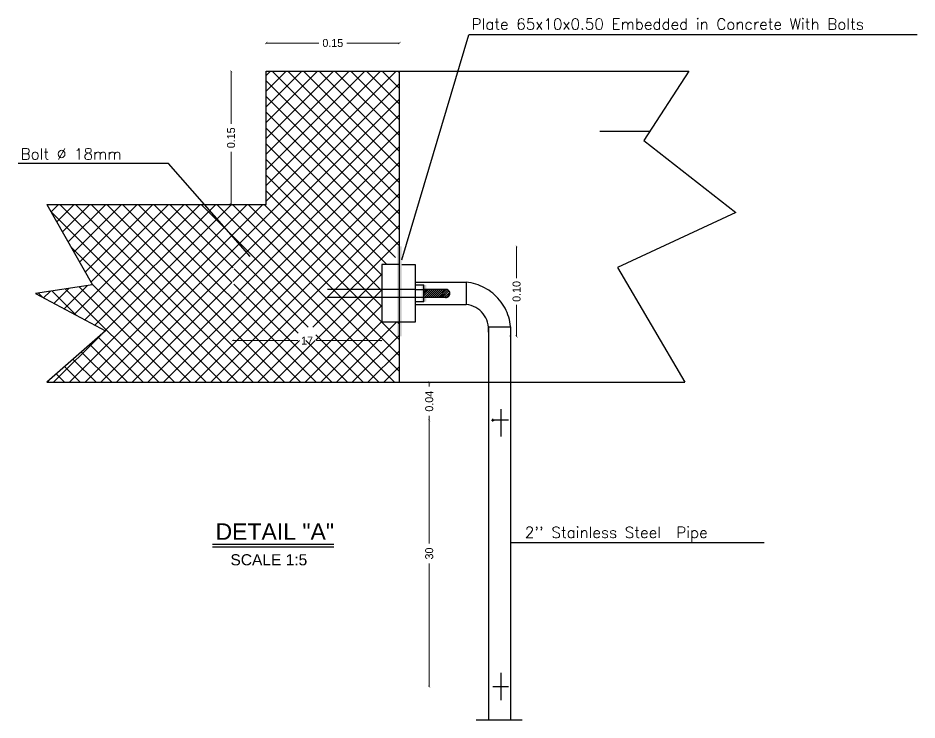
# Model space of a CAD drawing. Extents: x 151242 to 151523, y 158752 to 159354.
# Drawn here: x 151376.52 to 151396.74, y 158897.98 to 158913.77 of the extents above; entities that cross this region are included whole.
import ezdxf
from ezdxf.enums import TextEntityAlignment as Align

# ---------------------------------------------------------------- set-up
doc = ezdxf.new("R2010")
doc.units = 0
doc.header["$LTSCALE"] = 3
doc.header["$MEASUREMENT"] = 0
doc.header["$PDMODE"] = 2
doc.header["$PDSIZE"] = 0.03
doc.linetypes.add('HIDDEN', pattern=[9.525, 6.35, -3.175])
doc.layers.get('0').update_dxf_attribs({"linetype": 'CONTINUOUS'})
doc.layers.get('DEFPOINTS').update_dxf_attribs({"linetype": 'CONTINUOUS'})
doc.layers.add('1622', color=7, linetype='HIDDEN')
doc.styles.add('FUTURA', font='SAS_____.PFB')
doc.styles.add('ROMANS', font='romans.shx')
doc.dimstyles.new('1.5', dxfattribs={"dimtxt": 0.18, "dimasz": 0.05, "dimexe": 0.18, "dimexo": 0.0625, "dimgap": 0.09, "dimtad": 0, "dimlfac": 0.05, "dimzin": 0, "dimdsep": 46, "dimtxsty": 'Standard', "dimblk": 'ARCHTICK', "dimcen": 0.09, "dimse1": 1, "dimse2": 1, "dimclrd": 8, "dimclrt": 4, "dimadec": 0, "dimazin": 0, "dimtfac": 1, "dimtofl": 0, "dimtmove": 0, "dimatfit": 3, "dimfxl": 0.18, "dimtolj": 1, "dimtzin": 0, "dimlwd": 9, "dimarcsym": 0})

# ---------------------------------------------------------------- blocks, each defined once
blk = doc.blocks.new('_ARCHTICK')
at = {"color": 0, "linetype": 'ByBlock', "const_width": 0.15}
blk.add_lwpolyline([(-0.5, -0.5), (0.5, 0.5)], dxfattribs=at)
blk = doc.blocks.new('*D423')
at = {"layer": '1622', "color": 8, "lineweight": 9, "transparency": 16777216}
for p, q in [((151381.344, 158906.514), (151382.813, 158906.514)), ((151384.702, 158906.514), (151383.233, 158906.514))]:
    blk.add_line(p, q, dxfattribs=at)
at = {"layer": 'DEFPOINTS', "color": 0, "transparency": 16777216}
for p in [(151381.344, 158907.922), (151384.702, 158906.927), (151381.344, 158906.514)]:
    blk.add_point(p, dxfattribs=at)
at = {"layer": '1622', "color": 8, "lineweight": 9, "transparency": 16777216, "xscale": 0.05, "yscale": 0.05, "zscale": 0.05, "rotation": 180}
blk.add_blockref('_ARCHTICK', (151381.344, 158906.514), dxfattribs=at)
at = {"layer": '1622', "color": 8, "lineweight": 9, "transparency": 16777216, "xscale": 0.05, "yscale": 0.05, "zscale": 0.05}
blk.add_blockref('_ARCHTICK', (151384.702, 158906.514), dxfattribs=at)
at = {"layer": '1622', "color": 4, "transparency": 16777216, "insert": (151383.023, 158906.514), "char_height": 0.18, "attachment_point": 5}
blk.add_mtext('\\A1;17', dxfattribs=at)
blk = doc.blocks.new('*D424')
at = {"layer": '1622', "color": 8, "lineweight": 9, "transparency": 16777216}
for p, q in [((151385.771, 158904.724), (151385.771, 158901.949)), ((151385.771, 158898.724), (151385.771, 158901.499))]:
    blk.add_line(p, q, dxfattribs=at)
at = {"layer": 'DEFPOINTS', "color": 0, "transparency": 16777216}
for p in [(151387.199, 158904.724), (151385.771, 158898.724), (151387.199, 158898.724)]:
    blk.add_point(p, dxfattribs=at)
at = {"layer": '1622', "color": 8, "lineweight": 9, "transparency": 16777216, "xscale": 0.05, "yscale": 0.05, "zscale": 0.05}
for p, rotation in [((151385.771, 158904.724), 90), ((151385.771, 158898.724), 270)]:
    blk.add_blockref('_ARCHTICK', p, dxfattribs=dict(at, rotation=rotation))
at = {"layer": '1622', "color": 4, "transparency": 16777216, "insert": (151385.771, 158901.724), "char_height": 0.18, "attachment_point": 5, "rotation": 90}
blk.add_mtext('\\A1;30', dxfattribs=at)
blk = doc.blocks.new('*D382')
at = {"layer": '1622', "color": 8, "lineweight": 9, "transparency": 16777216}
for p, q in [((151382.102, 158913.209), (151383.287, 158913.209)), ((151385.102, 158913.209), (151383.917, 158913.209))]:
    blk.add_line(p, q, dxfattribs=at)
at = {"layer": 'DEFPOINTS', "color": 0, "transparency": 16777216}
for p in [(151382.102, 158913.209), (151382.102, 158912.577), (151385.102, 158912.577)]:
    blk.add_point(p, dxfattribs=at)
at = {"layer": '1622', "color": 8, "lineweight": 9, "transparency": 16777216, "xscale": 0.05, "yscale": 0.05, "zscale": 0.05, "rotation": 180}
blk.add_blockref('_ARCHTICK', (151382.102, 158913.209), dxfattribs=at)
at = {"layer": '1622', "color": 8, "lineweight": 9, "transparency": 16777216, "xscale": 0.05, "yscale": 0.05, "zscale": 0.05}
blk.add_blockref('_ARCHTICK', (151385.102, 158913.209), dxfattribs=at)
at = {"layer": '1622', "color": 4, "transparency": 16777216, "insert": (151383.602, 158913.209), "char_height": 0.18, "attachment_point": 5}
blk.add_mtext('\\A1;0.15', dxfattribs=at)
blk = doc.blocks.new('*D383')
at = {"layer": '1622', "color": 8, "lineweight": 9, "transparency": 16777216}
for p, q in [((151387.736, 158908.635), (151387.736, 158907.921)), ((151387.736, 158906.607), (151387.736, 158907.321))]:
    blk.add_line(p, q, dxfattribs=at)
at = {"layer": 'DEFPOINTS', "color": 0, "transparency": 16777216}
for p in [(151385.152, 158908.635), (151385.152, 158906.607), (151387.736, 158906.607)]:
    blk.add_point(p, dxfattribs=at)
at = {"layer": '1622', "color": 8, "lineweight": 9, "transparency": 16777216, "xscale": 0.05, "yscale": 0.05, "zscale": 0.05}
for p, rotation in [((151387.736, 158908.635), 90), ((151387.736, 158906.607), 270)]:
    blk.add_blockref('_ARCHTICK', p, dxfattribs=dict(at, rotation=rotation))
at = {"layer": '1622', "color": 4, "transparency": 16777216, "insert": (151387.736, 158907.621), "char_height": 0.18, "attachment_point": 5, "rotation": 90}
blk.add_mtext('\\A1;0.10', dxfattribs=at)
blk = doc.blocks.new('*D384')
at = {"layer": '1622', "color": 8, "lineweight": 9, "transparency": 16777216}
for p, q in [((151381.312, 158912.577), (151381.312, 158911.392)), ((151381.312, 158909.577), (151381.312, 158910.762))]:
    blk.add_line(p, q, dxfattribs=at)
at = {"layer": 'DEFPOINTS', "color": 0, "transparency": 16777216}
for p in [(151382.102, 158912.577), (151381.312, 158909.577), (151382.102, 158909.577)]:
    blk.add_point(p, dxfattribs=at)
at = {"layer": '1622', "color": 8, "lineweight": 9, "transparency": 16777216, "xscale": 0.05, "yscale": 0.05, "zscale": 0.05}
for p, rotation in [((151381.312, 158912.577), 90), ((151381.312, 158909.577), 270)]:
    blk.add_blockref('_ARCHTICK', p, dxfattribs=dict(at, rotation=rotation))
at = {"layer": '1622', "color": 4, "transparency": 16777216, "insert": (151381.312, 158911.077), "char_height": 0.18, "attachment_point": 5, "rotation": 90}
blk.add_mtext('\\A1;0.15', dxfattribs=at)
blk = doc.blocks.new('*D421')
at = {"layer": '1622', "color": 8, "lineweight": 9, "transparency": 16777216}
for p, q in [((151385.771, 158905.577), (151385.771, 158905.481)), ((151385.771, 158904.724), (151385.771, 158904.821))]:
    blk.add_line(p, q, dxfattribs=at)
at = {"layer": 'DEFPOINTS', "color": 0, "transparency": 16777216}
for p in [(151385.771, 158905.577), (151387.378, 158905.577), (151387.378, 158904.724)]:
    blk.add_point(p, dxfattribs=at)
at = {"layer": '1622', "color": 8, "lineweight": 9, "transparency": 16777216, "xscale": 0.05, "yscale": 0.05, "zscale": 0.05}
for p, rotation in [((151385.771, 158905.577), 90), ((151385.771, 158904.724), 270)]:
    blk.add_blockref('_ARCHTICK', p, dxfattribs=dict(at, rotation=rotation))
at = {"layer": '1622', "color": 4, "transparency": 16777216, "insert": (151385.771, 158905.151), "char_height": 0.18, "attachment_point": 5, "rotation": 90}
blk.add_mtext('\\A1;0.04', dxfattribs=at)

msp = doc.modelspace()

# ---------------------------------------------------------------- hatches: boundary and pattern name
at = {"layer": '1622'}
h = msp.add_hatch(dxfattribs=at)
h.set_pattern_fill('ANSI37', color=253, scale=2, style=0)
h.set_pattern_definition([(45, (-360.42268, -61.27313), (-0.1767766953, 0.1767766953), []), (135, (-360.42268, -61.27313), (-0.1767766953, -0.1767766953), [])])
edge = h.paths.add_edge_path()
edge.add_line((151385.102, 158905.577), (151385.102, 158906.927))
edge.add_line((151385.102, 158906.927), (151384.702, 158906.927))
edge.add_line((151384.702, 158906.927), (151384.702, 158907.487))
edge.add_line((151384.702, 158907.487), (151381.813, 158907.487))
edge.add_arc((151381.806, 158907.95), 0.463, 97.7859, 270.8985, ccw=False)
edge.add_line((151381.743, 158908.409), (151380.718, 158909.577))
edge.add_line((151380.718, 158909.577), (151377.172, 158909.577))
edge.add_line((151377.172, 158909.577), (151378.195, 158907.768))
edge.add_line((151378.195, 158907.768), (151376.912, 158907.571))
edge.add_line((151376.912, 158907.571), (151378.491, 158906.734))
edge.add_line((151378.491, 158906.734), (151377.172, 158905.577))
edge.add_line((151377.172, 158905.577), (151385.102, 158905.577))
edge = h.paths.add_edge_path()
edge.add_line((151382.47, 158908.409), (151381.743, 158908.409))
edge.add_arc((151381.778, 158907.949), 0.462, 94.3418, 272.5456)
edge.add_line((151381.799, 158907.487), (151384.702, 158907.487))
edge.add_line((151384.702, 158907.487), (151384.702, 158908.227))
edge.add_line((151384.702, 158908.227), (151384.902, 158908.227))
edge.add_line((151384.902, 158908.227), (151385.102, 158908.503))
edge.add_line((151385.102, 158908.503), (151385.102, 158912.577))
edge.add_line((151385.102, 158912.577), (151382.102, 158912.577))
edge.add_line((151382.102, 158912.577), (151382.102, 158909.577))
edge.add_line((151382.102, 158909.577), (151380.718, 158909.577))
edge.add_line((151380.718, 158909.577), (151381.743, 158908.409))
edge.add_line((151381.743, 158908.409), (151382.47, 158908.409))
h.paths.add_polyline_path([(151382.825, 158906.814), (151383.22, 158906.814), (151383.22, 158906.514), (151382.825, 158906.514)], flags=16)
h = msp.add_hatch(dxfattribs=at)
h.set_pattern_fill('ANSI31', color=256, style=0)
h.set_pattern_definition([(45, (150920.6926, 158648.705), (-2.245064, 2.245064), [])])
h.paths.add_polyline_path([(151385.652, 158907.667), (151385.652, 158907.487), (151386.153, 158907.487, 0.922524), (151386.153, 158907.667)])
h = msp.add_hatch(dxfattribs=at)
h.set_pattern_fill('ANSI31', color=256, scale=0.1, style=0)
h.set_pattern_definition([(45, (150920.69257, 158648.70513), (-0.2245064, 0.2245064), [])])
h.paths.add_polyline_path([(151385.652, 158907.667), (151385.652, 158907.487), (151386.153, 158907.487, 0.922524), (151386.153, 158907.667)])
h = msp.add_hatch(dxfattribs=at)
h.set_pattern_fill('ANSI31', color=256, scale=0.05, style=0)
h.set_pattern_definition([(45, (150920.69257, 158648.70513), (-0.1122532, 0.1122532), [])])
h.paths.add_polyline_path([(151386.153, 158907.487, 0.922524), (151386.153, 158907.667), (151385.652, 158907.667), (151385.652, 158907.487)])
h = msp.add_hatch(dxfattribs=at)
h.set_pattern_fill('ANSI31', color=256, scale=0.01, style=0)
h.set_pattern_definition([(45, (150920.69257, 158648.705128), (-0.0224506403, 0.0224506403), [])])
h.paths.add_polyline_path([(151386.153, 158907.487, 0.922524), (151386.153, 158907.667), (151385.652, 158907.667), (151385.652, 158907.487)])

# ---------------------------------------------------------------- linework, layer by layer
at = {"layer": '1622', "color": 8}
for p, q in [((151385.152, 158908.332), (151386.658, 158913.392)), ((151396.744, 158913.392), (151386.658, 158913.392)), ((151385.102, 158912.577), (151391.612, 158912.577)), ((151391.612, 158912.577), (151390.597, 158911.018)), ((151389.605, 158911.225), (151390.732, 158911.225)), ((151390.597, 158911.018), (151392.669, 158909.393)), ((151379.906, 158910.501), (151376.52, 158910.501)), ((151381.743, 158908.409), (151379.906, 158910.501)), ((151392.669, 158909.393), (151390.005, 158908.162)), ((151390.005, 158908.162), (151391.519, 158905.577)), ((151385.102, 158905.577), (151391.519, 158905.577)), ((151387.602, 158901.976), (151393.303, 158901.976))]:
    msp.add_line(p, q, dxfattribs=at)
at = {"layer": '1622', "color": 7}
for p, q in [((151382.102, 158912.577), (151385.102, 158912.577)), ((151382.102, 158909.577), (151382.102, 158912.577)), ((151385.102, 158905.577), (151385.102, 158912.577)), ((151377.172, 158909.577), (151378.195, 158907.768)), ((151377.172, 158909.577), (151382.102, 158909.577)), ((151378.195, 158907.768), (151376.912, 158907.571)), ((151376.912, 158907.571), (151378.491, 158906.734)), ((151378.491, 158906.734), (151377.172, 158905.577)), ((151377.172, 158905.577), (151385.102, 158905.577))]:
    msp.add_line(p, q, dxfattribs=at)
at = {"layer": '1622'}
for p, q in [((151385.102, 158908.227), (151384.702, 158908.227)), ((151384.702, 158908.227), (151384.702, 158906.927)), ((151385.152, 158908.227), (151385.452, 158908.227)), ((151385.452, 158908.227), (151385.452, 158906.927)), ((151385.452, 158907.767), (151385.652, 158907.767)), ((151385.652, 158907.387), (151385.652, 158907.767)), ((151385.452, 158907.667), (151383.481, 158907.667)), ((151385.452, 158907.667), (151385.552, 158907.667)), ((151385.452, 158907.667), (151385.652, 158907.667)), ((151386.153, 158907.667), (151385.652, 158907.667)), ((151385.452, 158907.487), (151383.481, 158907.487)), ((151385.652, 158907.487), (151385.452, 158907.487)), ((151385.652, 158907.387), (151385.452, 158907.387)), ((151386.153, 158907.487), (151385.652, 158907.487)), ((151385.452, 158906.927), (151384.702, 158906.927)), ((151387.378, 158904.97), (151387.378, 158904.355)), ((151387.557, 158904.724), (151387.199, 158904.724)), ((151380.893, 158901.938), (151383.621, 158901.938)), ((151380.893, 158901.872), (151383.621, 158901.872)), ((151387.378, 158899.042), (151387.378, 158898.428)), ((151387.557, 158898.724), (151387.199, 158898.724)), ((151387.864, 158897.979), (151386.826, 158897.979))]:
    msp.add_line(p, q, dxfattribs=at)
at = {"layer": '1622', "color": 1}
for p, q in [((151385.452, 158907.827), (151386.602, 158907.827)), ((151386.602, 158907.827), (151386.602, 158907.327)), ((151385.452, 158907.327), (151386.602, 158907.327)), ((151387.102, 158906.827), (151387.102, 158897.979)), ((151387.102, 158906.827), (151387.602, 158906.827)), ((151387.602, 158906.827), (151387.602, 158897.979))]:
    msp.add_line(p, q, dxfattribs=at)
for centre, radius, start, end in [((151386.493, 158906.719), 1.114, 354.412, 84.412), ((151386.54, 158906.765), 0.566, 353.6902, 83.6902)]:
    msp.add_arc(centre, radius, start, end, dxfattribs=at)
at = {"layer": '1622'}
msp.add_arc((151386.145, 158907.577), 0.0903, 265.3846, 85.3846, dxfattribs=at)
at = {"layer": '1622', "color": 0, "linetype": 'ByBlock'}
msp.add_point((151387.199, 158904.724), dxfattribs=at)
at = {"layer": '1622'}
for points in [[(151385.152, 158908.635), (151385.052, 158908.635), (151385.152, 158906.607), (151385.052, 158906.607)], [(151385.702, 158907.767), (151385.602, 158907.767), (151385.702, 158907.387), (151385.602, 158907.387)]]:
    msp.add_trace(points, dxfattribs=at)

# ---------------------------------------------------------------- texts
at = {"layer": '1622', "color": 6, "linetype": 'Continuous', "style": 'ROMANS'}
for s, p in [('Plate 65x10x0.50 Embedded in Concrete With Bolts', (151386.721, 158913.51)), ('Bolt %%C 18mm', (151376.58, 158910.588)), ("2'' Stainless Steel  Pipe", (151387.92, 158902.074))]:
    msp.add_text(s, height=0.25, dxfattribs=at).set_placement(p)
at = {"layer": '1622', "color": 4, "style": 'FUTURA'}
msp.add_text('DETAIL "A" ', height=0.37014, dxfattribs=at).set_placement((151382.368, 158902.033), align=Align.CENTER)
at = {"layer": '1622', "style": 'FUTURA'}
msp.add_text('SCALE 1:5', height=0.25, dxfattribs=at).set_placement((151381.299, 158901.459))

# ---------------------------------------------------------------- dimensions: what is measured, and where the dimension line sits
at = {"layer": '1622'}
dim = msp.add_linear_dim(base=(151382.102, 158913.209), p1=(151385.102, 158912.577), p2=(151382.102, 158912.577), dimstyle='1.5', dxfattribs=at)
dim.commit()
dim.dimension.update_dxf_attribs({"geometry": '*D382', "text_midpoint": (151383.602, 158913.209)})
for base, p1, p2, picture, middle in [((151381.312, 158909.577), (151382.102, 158912.577), (151382.102, 158909.577), '*D384', (151381.312, 158911.077)), ((151387.736, 158906.607), (151385.152, 158908.635), (151385.152, 158906.607), '*D383', (151387.736, 158907.621)), ((151385.771, 158905.577), (151387.378, 158904.724), (151387.378, 158905.577), '*D421', (151385.771, 158905.151))]:
    dim = msp.add_linear_dim(base=base, p1=p1, p2=p2, angle=90, dimstyle='1.5', dxfattribs=at)
    dim.commit()
    dim.dimension.update_dxf_attribs({"geometry": picture, "text_midpoint": middle})
dim = msp.add_linear_dim(base=(151381.344, 158906.514), p1=(151384.702, 158906.927), p2=(151381.344, 158907.922), text='17', dimstyle='1.5', dxfattribs=at)
dim.commit()
dim.dimension.update_dxf_attribs({"geometry": '*D423', "text_midpoint": (151383.023, 158906.514)})
dim = msp.add_linear_dim(base=(151385.771, 158898.724), p1=(151387.199, 158904.724), p2=(151387.199, 158898.724), angle=90, text='30', dimstyle='1.5', dxfattribs=at)
dim.commit()
dim.dimension.update_dxf_attribs({"geometry": '*D424', "text_midpoint": (151385.771, 158901.724)})

doc.saveas('drawing.dxf')
